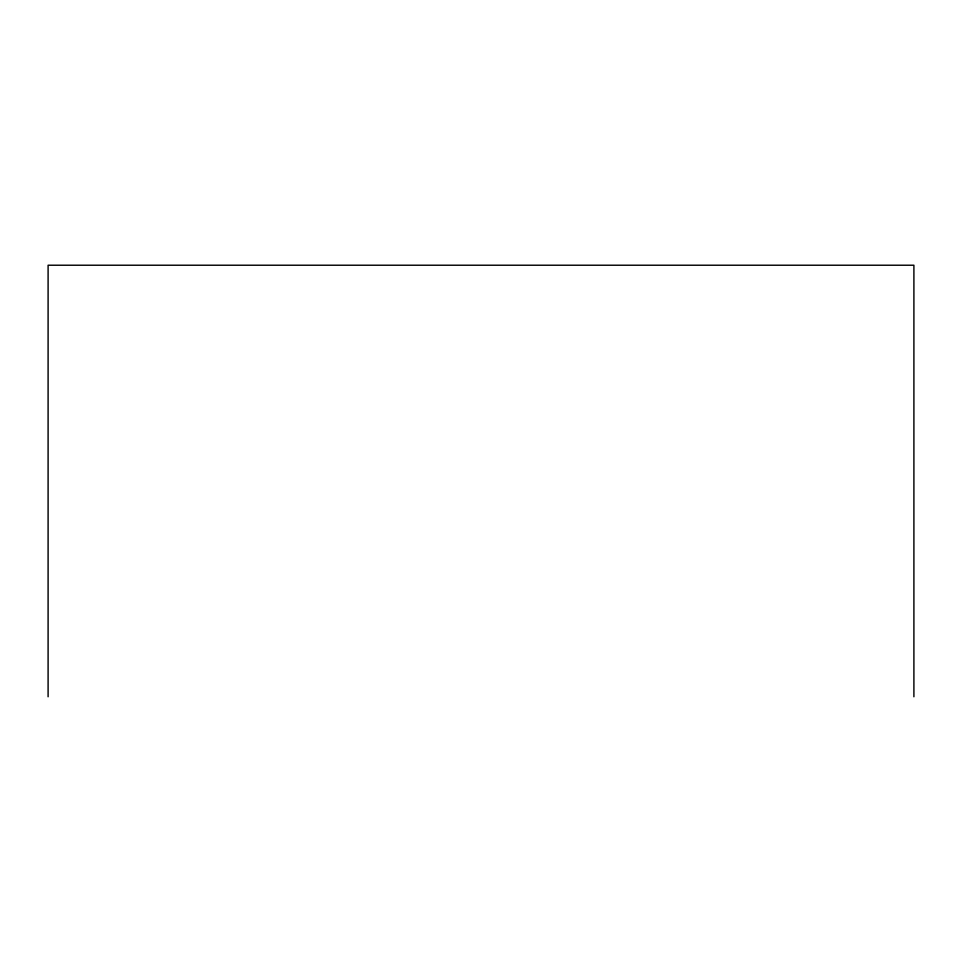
<?xml version="1.0" encoding="UTF-8"?>
<svg xmlns="http://www.w3.org/2000/svg" width="962" height="962" viewBox="0 0 962 962"><rect width="100%" height="100%" fill="white"/><g stroke="black" fill="none" stroke-linecap="round" stroke-linejoin="round"><path stroke-width="1.44" d="M913.9 696.777L913.9 265.223L48.1 265.223L48.1 696.777"/></g></svg>
